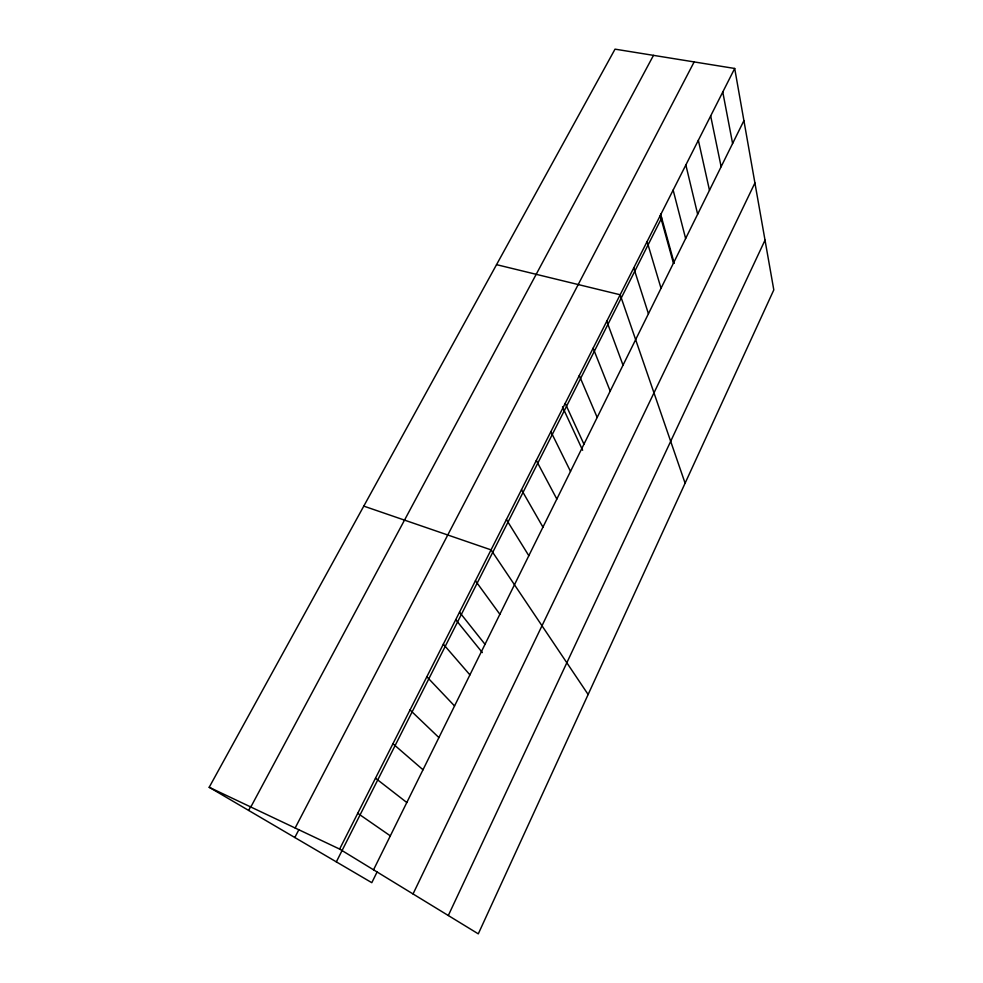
<?xml version="1.0" encoding="UTF-8"?>
<svg xmlns="http://www.w3.org/2000/svg" width="983" height="983" viewBox="0 0 983 983"><rect width="100%" height="100%" fill="white"/><g stroke="black" fill="none" stroke-linecap="round" stroke-linejoin="round"><path stroke-width="1.47" d="M448.309 915.517L765.02 240.147M413.032 893.952L754.919 182.949M373.54 869.808L743.91 120.639M377.079 871.995L371.807 882.685L209.195 787.285L615.026 49.15L734.694 68.466L773.805 289.899L478.291 933.85L339.626 849.079L209.195 787.285M336.333 861.882L661.682 217.956M339.626 849.079L734.694 68.466M294.814 837.516L298.881 829.689M295.146 828.005L694.158 61.917M248.625 810.422L250.763 806.429M250.825 807.006L653.486 55.355M496.538 264.66L620.175 294.765L685.102 483.194M363.784 506.122L491.058 549.878L588.141 694.502M357.726 813.297L390.325 835.857M375.494 778.204L406.815 802.521M392.93 743.75L423.009 769.763M410.034 709.947L438.909 737.582M426.831 676.759L454.551 705.954M443.333 644.172L469.911 674.879M455.719 619.683L482.346 652.589M459.528 612.176L485.024 644.32M475.428 580.744L499.868 614.289M506.405 519.54L528.829 555.714M521.494 489.731L542.948 527.146M536.313 460.449L556.833 499.045M550.885 431.648L570.509 471.41M562.497 406.851L582.636 450.275M565.213 403.349L583.951 444.205M579.294 375.518L597.185 417.443M593.154 348.154L610.197 391.099M606.769 321.232L623.025 365.172M633.74 267.941L648.436 313.761M647.097 241.56L661.031 288.289M660.232 215.609L673.429 263.211M660.564 213.901L674.215 263.297M673.146 190.088L685.63 238.525M685.851 164.972L697.647 214.22M698.36 140.262L709.48 190.284M710.672 115.945L721.129 166.717M722.775 92.021L732.605 143.506"/></g></svg>
